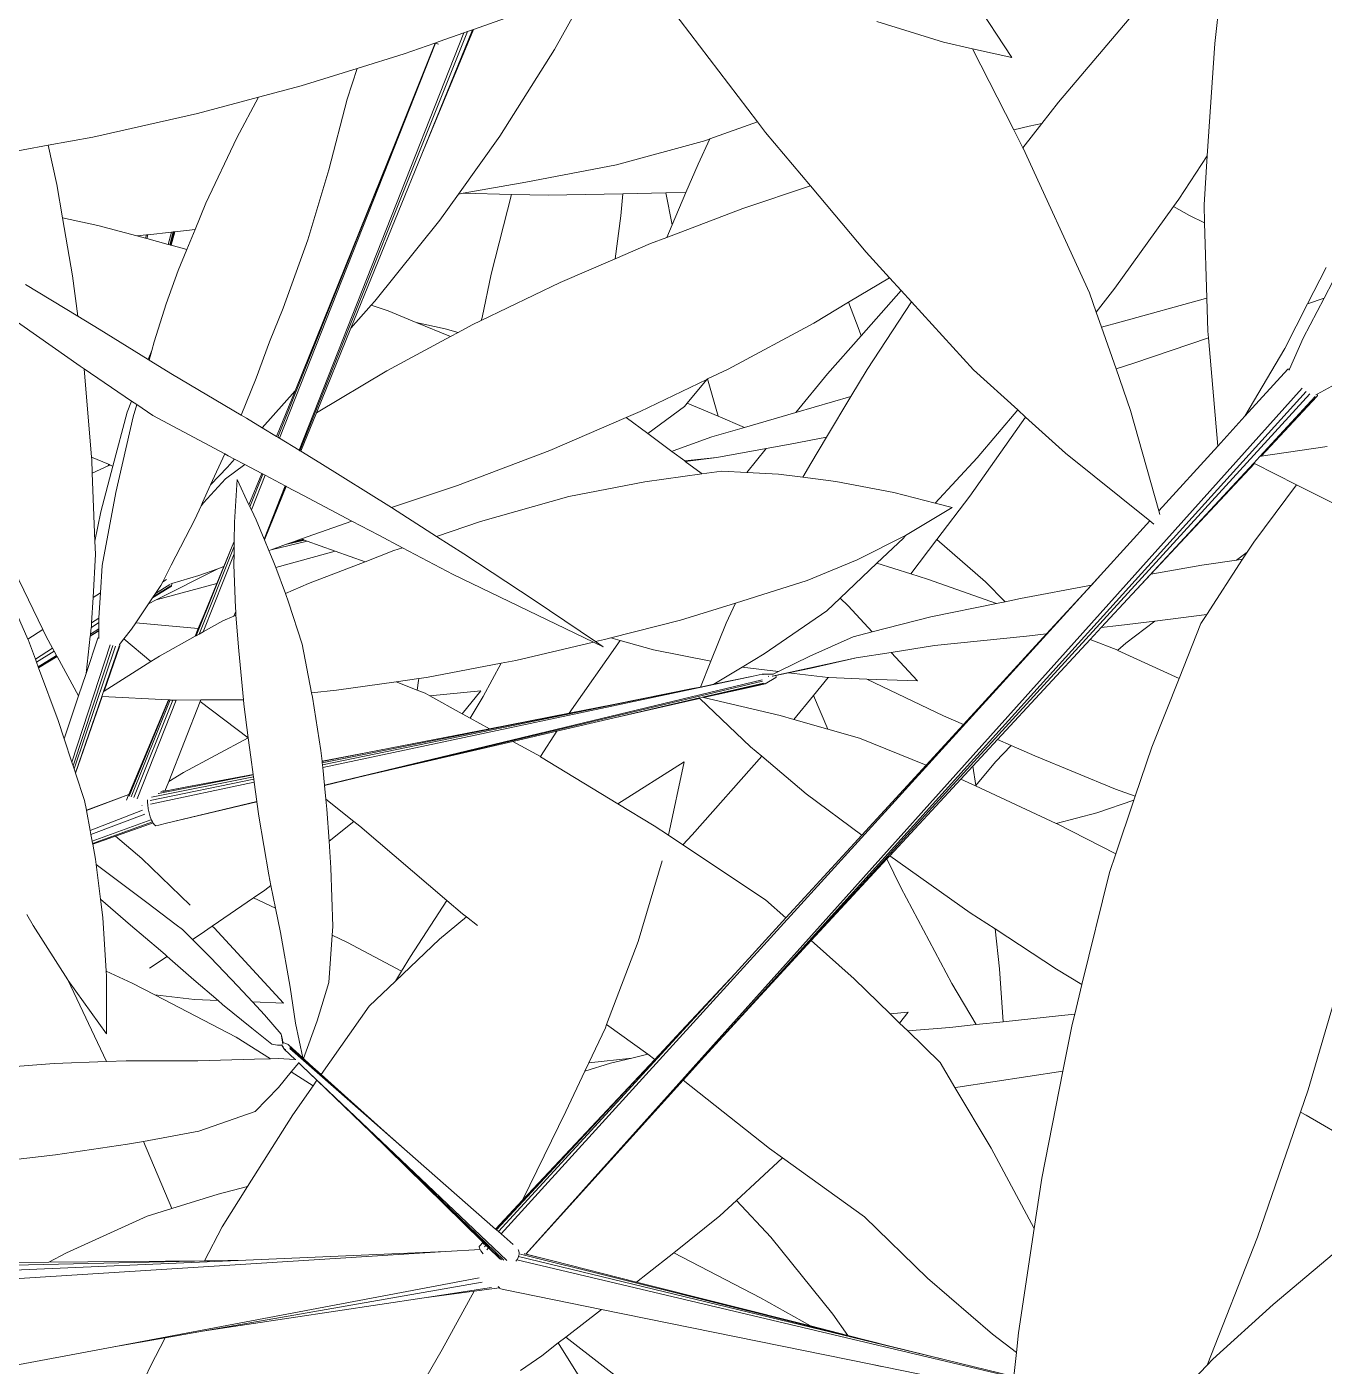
# Model space of a CAD drawing. Header units: millimetres. Extents: x 17 to 218440, y 21 to 53693.
# Drawn here: x 41959.3 to 42121.9, y 16806.6 to 16974.4 of the extents above; entities that cross this region are included whole.
import ezdxf

# ---------------------------------------------------------------- set-up
doc = ezdxf.new("R2010")
doc.units = ezdxf.units.MM
doc.header["$MEASUREMENT"] = 0
doc.layers.add('Edges', color=7, linetype='Continuous', lineweight=18)

# ---------------------------------------------------------------- blocks, each defined once
blk = doc.blocks.new('BAMBOOPLAN')
at = {"layer": 'Edges'}
for p, q in [((8.8364, 3.7687), (8.8889, 3.5389)), ((8.7294, 3.5305), (8.6586, 3.3482)), ((8.8889, 3.5389), (8.9418, 3.3445)), ((8.5534, 3.3964), (8.4562, 3.4724)), ((8.4289, 3.3828), (8.3038, 3.3788)), ((8.4817, 3.3886), (8.4289, 3.3828)), ((8.5534, 3.3964), (8.4817, 3.3886)), ((8.4817, 3.3886), (8.5992, 3.2754)), ((8.6586, 3.3482), (8.6429, 3.3023)), ((8.9418, 3.3445), (8.9189, 3.2544)), ((8.9418, 3.3445), (8.965, 3.2593)), ((8.6232, 3.2908), (8.5992, 3.2754)), ((8.6429, 3.3023), (8.6232, 3.2908)), ((8.6429, 3.3023), (8.6251, 3.2504)), ((7.798, 3.2746), (7.7748, 3.1432)), ((7.9469, 3.2811), (8.1609, 3.139)), ((8.5992, 3.2754), (8.6251, 3.2504)), ((8.6251, 3.2504), (8.6256, 3.2499)), ((8.6256, 3.2499), (8.8228, 3.0436)), ((8.9143, 3.239), (8.8629, 3.0662)), ((8.9189, 3.2544), (8.9143, 3.239)), ((8.9464, 3.2332), (8.9143, 3.239)), ((8.965, 3.2593), (8.9763, 3.2293)), ((9.2331, 3.241), (9.2228, 3.1718)), ((8.9763, 3.2293), (8.9464, 3.2332)), ((8.9763, 3.2293), (9.0241, 3.1032)), ((9.208, 3.2247), (9.1978, 3.1522)), ((7.6734, 3.1673), (7.6257, 3.1294)), ((9.2228, 3.1718), (9.1978, 3.1522)), ((9.2228, 3.1718), (9.2108, 3.0917)), ((7.7748, 3.1432), (7.7326, 2.9642)), ((9.1978, 3.1522), (9.1854, 3.0638)), ((7.6114, 3.1181), (7.5749, 3.0891)), ((7.5768, 2.3156), (7.6114, 3.1181)), ((7.5783, 2.3152), (7.6169, 3.1225)), ((7.6257, 3.1294), (7.6114, 2.8881)), ((7.6246, 3.1286), (7.6114, 2.8881)), ((7.6169, 3.1225), (7.6114, 3.1181)), ((7.6246, 3.1286), (7.6169, 3.1225)), ((7.6257, 3.1294), (7.6246, 3.1286)), ((8.1609, 3.139), (8.09, 3.0824)), ((8.1609, 3.139), (8.1803, 3.1261)), ((8.1803, 3.1261), (8.2876, 3.0617)), ((9.0219, 3.1017), (8.8927, 3.0133)), ((9.0241, 3.1032), (9.0219, 3.1017)), ((9.0241, 3.1032), (9.045, 3.0481)), ((7.5686, 3.0841), (7.5226, 3.0475)), ((7.5699, 3.0841), (7.5365, 2.3243)), ((7.5688, 3.0841), (7.5596, 2.8915)), ((7.5749, 3.0891), (7.5686, 3.0841)), ((7.5686, 3.0841), (7.5688, 3.0841)), ((7.5688, 3.0841), (7.5699, 3.0841)), ((7.5699, 3.0841), (7.5753, 3.084)), ((8.0838, 3.0774), (7.9472, 2.9843)), ((8.09, 3.0824), (8.0838, 3.0774)), ((8.09, 3.0824), (8.0847, 3.033)), ((9.2108, 3.0917), (9.2056, 3.0316)), ((7.5226, 3.0475), (7.4517, 2.9956)), ((8.2876, 3.0617), (8.1863, 2.984)), ((8.2876, 3.0617), (8.4204, 2.982)), ((8.8629, 3.0662), (8.8453, 3.0149)), ((9.045, 3.0481), (9.0499, 3.0371)), ((9.1854, 3.0638), (9.1577, 2.9255)), ((9.3074, 3.0494), (9.2671, 3.0051)), ((8.0847, 3.033), (8.0808, 2.9778)), ((8.8228, 3.0436), (8.8453, 3.0149)), ((9.0499, 3.0371), (8.9385, 2.9508)), ((9.0499, 3.0371), (9.1292, 2.8592)), ((9.2029, 3.0306), (9.1577, 2.9255)), ((9.2029, 3.0306), (9.2056, 3.0316)), ((9.2056, 3.0316), (9.2054, 3.0294)), ((8.4297, 1.0873), (9.2383, 3.0066)), ((8.617, 1.5264), (9.2467, 3.0035)), ((8.6757, 1.6623), (9.2543, 3.0013)), ((8.8453, 3.0149), (8.863, 2.9924)), ((8.8927, 3.0133), (8.863, 2.9924)), ((9.2653, 2.9999), (9.2063, 2.8662)), ((9.2678, 3.0008), (9.2083, 2.8673)), ((9.2671, 3.0051), (9.2654, 3.0033)), ((9.2682, 3.0028), (9.2671, 3.0051)), ((9.2678, 3.0008), (9.2682, 3.0028)), ((7.4517, 2.9956), (7.3672, 2.9337)), ((7.4517, 2.9956), (7.4526, 2.9378)), ((7.9472, 2.9843), (7.8037, 2.9019)), ((8.0808, 2.9778), (8.0471, 2.9654)), ((8.1863, 2.984), (8.0747, 2.8907)), ((8.0808, 2.9778), (8.0764, 2.9151)), ((8.4204, 2.982), (8.4752, 2.952)), ((8.863, 2.9924), (8.9118, 2.9303)), ((7.7326, 2.9642), (7.6966, 2.8421)), ((8.0471, 2.9654), (7.9748, 2.9389)), ((8.0764, 2.9151), (8.0471, 2.9654)), ((8.4752, 2.952), (8.4203, 2.887)), ((8.4752, 2.952), (8.5022, 2.9374)), ((8.9385, 2.9508), (8.9118, 2.9303)), ((7.3672, 2.9337), (7.3014, 2.8893)), ((7.4526, 2.9378), (7.4633, 2.8076)), ((7.9748, 2.9389), (7.8491, 2.8928)), ((7.9842, 2.9001), (7.9748, 2.9389)), ((8.5022, 2.9374), (8.461, 2.8376)), ((8.5022, 2.9374), (8.5263, 2.9242)), ((8.9118, 2.9303), (8.9603, 2.8687)), ((8.0764, 2.9151), (8.0747, 2.8907)), ((8.5263, 2.9242), (8.4907, 2.7843)), ((8.5263, 2.9242), (8.671, 2.8453)), ((9.1577, 2.9255), (9.1292, 2.8592)), ((9.3142, 2.9225), (9.2083, 2.8673)), ((7.3014, 2.8893), (7.2076, 2.8261)), ((7.3014, 2.8893), (7.2887, 2.8077)), ((7.5596, 2.8915), (7.5327, 2.3251)), ((7.5596, 2.8915), (7.535, 2.414)), ((7.6114, 2.8881), (7.5929, 2.5524)), ((7.8037, 2.9019), (7.7039, 2.8462)), ((7.8491, 2.8928), (7.7868, 2.8728)), ((7.9996, 2.8241), (7.9842, 2.9001)), ((8.0747, 2.8907), (8.0507, 2.8706)), ((8.4203, 2.887), (8.3734, 2.8315)), ((8.4546, 2.8459), (8.4203, 2.887)), ((7.7868, 2.8728), (7.7039, 2.8462)), ((7.7989, 2.7261), (7.7868, 2.8728)), ((8.0507, 2.8706), (7.9996, 2.8241)), ((8.9603, 2.8687), (9.0673, 2.7151)), ((9.1292, 2.8592), (9.0673, 2.7151)), ((9.2063, 2.8662), (9.1999, 2.8516)), ((9.2083, 2.8673), (9.2063, 2.8662)), ((7.6966, 2.8421), (7.6803, 2.787)), ((7.7039, 2.8462), (7.6966, 2.8421)), ((8.3734, 2.8315), (8.2554, 2.7037)), ((8.461, 2.8376), (8.4263, 2.7535)), ((8.461, 2.8376), (8.4546, 2.8459)), ((8.671, 2.8453), (8.7693, 2.8035)), ((9.1999, 2.8516), (9.0706, 2.5583)), ((9.2012, 2.8514), (9.0907, 2.6034)), ((9.2012, 2.8514), (9.1999, 2.8516)), ((9.2851, 2.8399), (9.2012, 2.8514)), ((9.2851, 2.8399), (9.246, 2.7179)), ((9.4098, 2.8228), (9.2851, 2.8399)), ((7.2076, 2.8261), (7.0442, 2.725)), ((7.2887, 2.8077), (7.2744, 2.679)), ((7.4633, 2.8076), (7.4685, 2.6767)), ((7.9996, 2.8241), (7.9206, 2.7522)), ((7.6803, 2.787), (7.6178, 2.6119)), ((8.4907, 2.7843), (8.479, 2.7288)), ((8.7693, 2.8035), (8.7286, 2.6986)), ((8.7867, 2.7961), (8.7387, 2.6295)), ((8.7693, 2.8035), (8.7867, 2.7961)), ((8.7867, 2.7961), (8.8757, 2.7582)), ((8.8757, 2.7582), (9.0577, 2.6928)), ((7.9206, 2.7522), (7.8091, 2.6415)), ((8.4263, 2.7535), (8.3952, 2.6696)), ((7.0442, 2.725), (6.9734, 2.685)), ((7.8087, 2.6469), (7.7989, 2.7261)), ((8.479, 2.7288), (8.3952, 2.6696)), ((8.479, 2.7288), (8.4614, 2.6457)), ((9.0673, 2.7151), (9.071, 2.7099)), ((9.246, 2.7179), (9.2409, 2.697)), ((8.2554, 2.7037), (8.2263, 2.6748)), ((8.7286, 2.6986), (8.6844, 2.5975)), ((9.0577, 2.6928), (9.0095, 2.5807)), ((9.0577, 2.6928), (9.0662, 2.6897)), ((9.2274, 2.6773), (9.2409, 2.697)), ((9.2409, 2.697), (9.2373, 2.6824)), ((6.9734, 2.685), (6.8773, 2.6307)), ((6.9734, 2.685), (7.0111, 2.6235)), ((7.2744, 2.679), (7.2715, 2.6282)), ((7.4685, 2.6767), (7.4667, 2.5465)), ((8.2254, 2.6738), (8.1312, 2.5804)), ((8.2254, 2.6738), (8.2061, 2.6221)), ((8.2263, 2.6748), (8.2254, 2.6738)), ((8.2661, 2.618), (8.2263, 2.6748)), ((8.3173, 2.6144), (8.3952, 2.6696)), ((9.2274, 2.6773), (9.1716, 2.6485)), ((9.2373, 2.6824), (9.2091, 2.568)), ((9.2373, 2.6824), (9.2274, 2.6773)), ((7.8091, 2.6415), (7.7965, 2.6289)), ((7.8091, 2.6415), (7.8087, 2.6469)), ((8.4614, 2.6457), (8.4043, 2.6129)), ((8.4614, 2.6457), (8.4501, 2.5922)), ((9.1716, 2.6485), (9.0907, 2.6034)), ((7.0111, 2.6235), (7.0402, 2.5708)), ((7.2715, 2.6282), (7.2388, 2.6127)), ((7.2715, 2.6282), (7.2694, 2.5899)), ((7.7965, 2.6289), (7.7768, 2.6076)), ((8.2033, 2.6147), (8.157, 2.5473)), ((8.2061, 2.6221), (8.2033, 2.6147)), ((8.2661, 2.618), (8.2061, 2.6221)), ((8.3173, 2.6144), (8.2661, 2.618)), ((8.3173, 2.6144), (8.2676, 2.5793)), ((8.7387, 2.6295), (8.7084, 2.537)), ((7.1923, 2.5907), (7.1768, 2.5834)), ((7.1947, 2.5919), (7.1923, 2.5907)), ((7.1923, 2.5907), (7.1927, 2.5845)), ((7.2333, 2.6101), (7.1947, 2.5919)), ((7.1947, 2.5919), (7.1952, 2.5847)), ((7.2361, 2.6115), (7.2333, 2.6101)), ((7.2348, 2.5874), (7.2333, 2.6101)), ((7.2375, 2.6121), (7.2361, 2.6115)), ((7.2376, 2.5876), (7.2361, 2.6115)), ((7.2388, 2.6127), (7.2375, 2.6121)), ((7.2389, 2.5877), (7.2375, 2.6121)), ((7.2388, 2.6127), (7.24, 2.5878)), ((7.6141, 2.603), (7.5929, 2.5524)), ((7.6178, 2.6119), (7.6141, 2.603)), ((7.6457, 2.6037), (7.6141, 2.603)), ((7.7, 2.6004), (7.6457, 2.6037)), ((7.7664, 2.5963), (7.6785, 2.5011)), ((7.7527, 2.6061), (7.7, 2.6004)), ((7.7664, 2.5963), (7.7, 2.6004)), ((7.7768, 2.6076), (7.7527, 2.6061)), ((7.7768, 2.6076), (7.7664, 2.5963)), ((8.3663, 2.5914), (8.288, 2.5471)), ((8.3663, 2.5914), (8.3471, 2.5395)), ((8.4043, 2.6129), (8.3663, 2.5914)), ((8.4501, 2.5922), (8.4448, 2.5641)), ((8.608, 2.5914), (8.5034, 2.5764)), ((8.6844, 2.5975), (8.608, 2.5914)), ((8.7154, 2.6), (8.653, 2.5255)), ((8.7154, 2.6), (8.6844, 2.5975)), ((9.0907, 2.6034), (9.0706, 2.5583)), ((7.1045, 2.5783), (7.0402, 2.5708)), ((7.0402, 2.5708), (7.0911, 2.4785)), ((7.1768, 2.5834), (7.1045, 2.5783)), ((7.1927, 2.5845), (7.1768, 2.5834)), ((7.1952, 2.5847), (7.1927, 2.5845)), ((7.2348, 2.5874), (7.1952, 2.5847)), ((7.2376, 2.5876), (7.2348, 2.5874)), ((7.2389, 2.5877), (7.2376, 2.5876)), ((7.24, 2.5878), (7.2389, 2.5877)), ((7.2694, 2.5899), (7.24, 2.5878)), ((7.2694, 2.5899), (7.267, 2.549)), ((8.1312, 2.5804), (8.1109, 2.5618)), ((8.2676, 2.5793), (8.21, 2.5328)), ((9.0095, 2.5807), (8.3763, 1.107)), ((8.5034, 2.5764), (8.4448, 2.5641)), ((9.0095, 2.5807), (8.9963, 2.5502)), ((9.2091, 2.568), (9.125, 2.5265)), ((9.2091, 2.568), (9.2044, 2.5489)), ((7.267, 2.549), (7.2662, 2.4855)), ((7.4667, 2.5465), (7.463, 2.4815)), ((7.5929, 2.5524), (7.5839, 2.3891)), ((8.1109, 2.5618), (8.0012, 2.4619)), ((8.157, 2.5473), (8.1109, 2.5618)), ((8.2082, 2.5312), (8.157, 2.5473)), ((8.288, 2.5471), (8.2355, 2.5226)), ((8.288, 2.5471), (8.2367, 2.5222)), ((8.4021, 2.5551), (8.3471, 2.5395)), ((8.4448, 2.5641), (8.4021, 2.5551)), ((8.9963, 2.5502), (8.8843, 2.486)), ((8.9963, 2.5502), (8.949, 2.4414)), ((9.0706, 2.5583), (9.0378, 2.4839)), ((9.2044, 2.5489), (9.1994, 2.4431)), ((8.21, 2.5328), (8.2082, 2.5312)), ((8.2355, 2.5226), (8.2082, 2.5312)), ((8.2367, 2.5222), (8.2355, 2.5226)), ((8.2706, 2.5116), (8.2367, 2.5222)), ((8.3041, 2.5273), (8.2721, 2.511)), ((8.3471, 2.5395), (8.3041, 2.5273)), ((8.6527, 2.5252), (8.585, 2.4558)), ((8.6506, 2.5199), (8.6205, 2.4621)), ((8.653, 2.5255), (8.6506, 2.5199)), ((8.653, 2.5255), (8.6527, 2.5252)), ((8.7084, 2.537), (8.6843, 2.4638)), ((8.8152, 2.4937), (8.7084, 2.537)), ((9.125, 2.5265), (9.0663, 2.4975)), ((9.0887, 2.4719), (9.125, 2.5265)), ((7.6785, 2.5011), (7.5839, 2.3891)), ((8.2721, 2.511), (8.1802, 2.4642)), ((8.2721, 2.511), (8.2706, 2.5116)), ((9.0663, 2.4975), (9.0378, 2.4839)), ((7.0911, 2.4785), (7.1234, 2.4132)), ((7.2662, 2.4855), (7.2677, 2.4141)), ((7.463, 2.4815), (7.4619, 2.4124)), ((8.8604, 2.4718), (8.8152, 2.4937)), ((8.8604, 2.4718), (8.8464, 2.4636)), ((8.8843, 2.486), (8.8604, 2.4718)), ((9.0378, 2.4839), (9.0262, 2.4576)), ((9.0789, 2.4553), (9.0887, 2.4719)), ((8.0012, 2.4619), (7.8655, 2.3485)), ((8.1802, 2.4642), (8.06, 2.3947)), ((8.585, 2.4558), (8.5123, 2.3919)), ((8.6205, 2.4621), (8.5785, 2.3813)), ((8.6843, 2.4638), (8.6205, 2.4621)), ((8.7154, 2.4646), (8.6843, 2.4638)), ((8.8464, 2.4636), (8.7154, 2.4646)), ((8.8464, 2.4636), (8.743, 2.4026)), ((9.0262, 2.4576), (8.9277, 2.234)), ((9.0789, 2.4553), (9.0262, 2.4576)), ((9.0795, 2.4552), (9.0789, 2.4553)), ((9.1994, 2.4431), (9.0795, 2.4552)), ((7.1234, 2.4132), (7.0167, 2.436)), ((8.9163, 2.4257), (8.7663, 2.3561)), ((8.949, 2.4414), (8.8612, 2.2393)), ((8.949, 2.4414), (8.9163, 2.4257)), ((9.1994, 2.4431), (9.1933, 2.3114)), ((7.1674, 2.4038), (7.1234, 2.4132)), ((7.2679, 2.381), (7.1674, 2.4038)), ((7.2677, 2.4141), (7.2687, 2.3985)), ((7.2687, 2.3985), (7.2679, 2.381)), ((7.2687, 2.3985), (7.2698, 2.3806)), ((7.4619, 2.4124), (7.4578, 2.3412)), ((7.535, 2.414), (7.501, 2.332)), ((7.535, 2.414), (7.5304, 2.3256)), ((8.743, 2.4026), (8.6525, 2.3429)), ((7.2698, 2.3806), (7.2679, 2.381)), ((7.3182, 2.3696), (7.2698, 2.3806)), ((7.5839, 2.3891), (7.5798, 2.3149)), ((8.06, 2.3947), (7.9255, 2.3008)), ((8.5123, 2.3919), (8.4349, 2.3338)), ((8.5785, 2.3813), (8.5633, 2.3522)), ((8.5966, 2.3729), (8.5785, 2.3813)), ((7.157, 2.3302), (7.0064, 2.3731)), ((7.4578, 2.3412), (7.3182, 2.3696)), ((8.5633, 2.3522), (8.4829, 2.2428)), ((8.6525, 2.3429), (8.5966, 2.3729)), ((8.7663, 2.3561), (8.6967, 2.3191)), ((7.1654, 2.3279), (7.157, 2.3302)), ((7.1654, 2.3279), (7.2292, 2.1826)), ((7.2642, 2.301), (7.1654, 2.3279)), ((7.469, 2.3389), (7.4578, 2.3412)), ((7.501, 2.332), (7.469, 2.3389)), ((7.5304, 2.3256), (7.501, 2.332)), ((7.8655, 2.3485), (7.7665, 2.2726)), ((8.4349, 2.3338), (8.4046, 2.3116)), ((8.6525, 2.3429), (8.6234, 2.3237)), ((7.5327, 2.3251), (7.5304, 2.3256)), ((7.5365, 2.3243), (7.5327, 2.3251)), ((7.5768, 2.3156), (7.5365, 2.3243)), ((7.5783, 2.3152), (7.5768, 2.3156)), ((7.5798, 2.3149), (7.5783, 2.3152)), ((7.6192, 2.3064), (7.5798, 2.3149)), ((7.7665, 2.2726), (7.6192, 2.3064)), ((8.4046, 2.3116), (8.3215, 2.2508)), ((8.4046, 2.3116), (8.4003, 2.2726)), ((8.6234, 2.3237), (8.5611, 2.2652)), ((8.6967, 2.3191), (8.6406, 2.2893)), ((8.7579, 2.2862), (8.6967, 2.3191)), ((9.1933, 2.3114), (9.1939, 2.2184)), ((7.2642, 2.301), (7.2633, 2.2793)), ((7.2633, 2.2793), (7.2707, 2.1799)), ((7.275, 2.298), (7.2642, 2.301)), ((7.275, 2.298), (7.2764, 2.275)), ((7.3084, 2.289), (7.275, 2.298)), ((7.4531, 2.266), (7.3084, 2.289)), ((7.9255, 2.3008), (7.8596, 2.2501)), ((8.6406, 2.2893), (8.5091, 2.2095)), ((8.6406, 2.2893), (8.5707, 2.246)), ((8.7579, 2.2862), (8.6713, 2.26)), ((7.2764, 2.275), (7.2908, 2.1367)), ((7.4531, 2.266), (7.4471, 2.2051)), ((7.4597, 2.2649), (7.4531, 2.266)), ((7.4724, 2.2629), (7.4597, 2.2649)), ((7.4724, 2.2629), (7.4651, 2.2453)), ((7.4927, 2.2597), (7.4685, 2.2241)), ((7.4927, 2.2597), (7.4724, 2.2629)), ((7.5267, 2.2544), (7.4927, 2.2597)), ((7.7683, 2.2722), (7.7665, 2.2726)), ((7.8596, 2.2501), (7.7683, 2.2722)), ((8.4003, 2.2726), (8.3966, 2.199)), ((8.5611, 2.2652), (8.517, 2.2209)), ((8.6713, 2.26), (8.6057, 2.2402)), ((8.8222, 2.2424), (8.6713, 2.26)), ((7.4651, 2.2453), (7.4471, 2.2051)), ((7.5267, 2.2544), (7.5236, 2.1938)), ((7.5293, 2.254), (7.5263, 2.191)), ((7.5293, 2.254), (7.5267, 2.2544)), ((7.5334, 2.2534), (7.5293, 2.254)), ((7.5334, 2.2534), (7.5305, 2.1867)), ((7.5738, 2.247), (7.5334, 2.2534)), ((7.5694, 2.1446), (7.5738, 2.247)), ((7.5701, 2.1438), (7.575, 2.2469)), ((7.576, 2.2467), (7.5703, 2.1435)), ((7.575, 2.2469), (7.5738, 2.247)), ((7.576, 2.2467), (7.575, 2.2469)), ((7.6107, 2.2413), (7.576, 2.2467)), ((7.707, 2.2264), (7.6107, 2.2413)), ((7.9161, 2.2365), (7.8596, 2.2501)), ((8.0621, 2.1992), (7.9161, 2.2365)), ((8.3215, 2.2508), (8.2136, 2.1801)), ((8.4829, 2.2428), (8.453, 2.2069)), ((8.5707, 2.246), (8.5351, 2.2248)), ((8.605, 2.2401), (8.5351, 2.2248)), ((8.605, 2.2401), (8.5905, 2.201)), ((8.6057, 2.2402), (8.605, 2.2401)), ((8.8612, 2.2393), (8.822, 2.149)), ((8.8612, 2.2393), (8.8222, 2.2424)), ((8.9277, 2.234), (8.9015, 2.1746)), ((8.9544, 2.2319), (8.9277, 2.234)), ((8.9372, 2.195), (8.9544, 2.2319)), ((9.0002, 2.2282), (8.9544, 2.2319)), ((7.4685, 2.2241), (7.4457, 2.1705)), ((7.4886, 2.2295), (7.509, 2.1563)), ((7.4886, 2.2295), (7.5236, 2.1938)), ((7.707, 2.2264), (7.6323, 2.1667)), ((7.7609, 2.2181), (7.707, 2.2264)), ((7.8085, 2.2109), (7.7609, 2.2181)), ((7.8085, 2.2109), (7.7955, 2.2009)), ((7.9099, 2.1955), (7.8085, 2.2109)), ((8.453, 2.2069), (8.4153, 2.1618)), ((8.517, 2.2209), (8.453, 2.2069)), ((8.4914, 2.2071), (8.4771, 2.1985)), ((8.4913, 2.207), (8.4919, 2.2073)), ((8.4919, 2.2073), (8.4914, 2.2071)), ((8.4921, 2.2074), (8.4919, 2.2073)), ((8.4921, 2.2074), (8.5098, 2.2137)), ((8.4926, 2.2069), (8.493, 2.2072)), ((8.5017, 2.1922), (8.5164, 2.2092)), ((8.5036, 2.2074), (8.5027, 2.2065)), ((8.5093, 2.2131), (8.5091, 2.2129)), ((8.5098, 2.2137), (8.5097, 2.2135)), ((8.517, 2.2209), (8.5098, 2.2137)), ((8.5151, 2.2129), (8.51, 2.2099)), ((8.5351, 2.2248), (8.5151, 2.2129)), ((8.5156, 2.2121), (8.5151, 2.2129)), ((8.5151, 2.2129), (8.5151, 2.2129)), ((8.516, 2.2114), (8.5156, 2.2121)), ((8.5163, 2.2107), (8.516, 2.2114)), ((8.5164, 2.21), (8.5163, 2.2107)), ((8.5165, 2.2095), (8.5164, 2.21)), ((8.5164, 2.2092), (8.5165, 2.2095)), ((9.1564, 2.2191), (9.0002, 2.2282)), ((9.1387, 2.1679), (9.1939, 2.2109)), ((9.1939, 2.2184), (9.1564, 2.2191)), ((9.1939, 2.2184), (9.1939, 2.2109)), ((9.1939, 2.2109), (9.1946, 2.1095)), ((7.2622, 2.1804), (7.2292, 2.1826)), ((7.2292, 2.1826), (7.2308, 2.1788)), ((7.4471, 2.2051), (7.4437, 2.1706)), ((7.5236, 2.1938), (7.5263, 2.191)), ((7.5263, 2.191), (7.5305, 2.1867)), ((7.5305, 2.1867), (7.5442, 2.1727)), ((7.7955, 2.2009), (7.7535, 2.1655)), ((8.4771, 2.1985), (7.8018, 1.7922)), ((7.8151, 1.7634), (8.4946, 2.1976)), ((7.8797, 1.8038), (8.496, 2.1957)), ((7.9099, 2.1955), (8.1867, 2.1628)), ((8.19, 2.1649), (8.0621, 2.1992)), ((8.293, 2.1848), (8.2312, 2.1811)), ((8.3966, 2.199), (8.293, 2.1848)), ((8.3966, 2.199), (8.3941, 2.1492)), ((8.4988, 2.1929), (8.4037, 2.1332)), ((8.5, 2.1922), (8.4054, 2.1333)), ((8.486, 2.1827), (8.4056, 2.1334)), ((8.4771, 2.1985), (8.4153, 2.1618)), ((8.5017, 2.1922), (8.486, 2.1827)), ((8.501, 2.192), (8.486, 2.1827)), ((8.5905, 2.201), (8.5712, 2.1489)), ((8.6346, 2.1524), (8.5905, 2.201)), ((8.9179, 2.1435), (8.9372, 2.195)), ((7.2308, 2.1788), (7.2398, 2.1559)), ((7.2624, 2.1774), (7.2398, 2.1559)), ((7.2624, 2.1774), (7.2622, 2.1804)), ((7.2633, 2.1803), (7.2622, 2.1804)), ((7.2634, 2.1783), (7.2624, 2.1774)), ((7.2634, 2.1783), (7.2633, 2.1803)), ((7.2654, 2.1802), (7.2633, 2.1803)), ((7.2654, 2.1802), (7.2634, 2.1783)), ((7.2707, 2.1799), (7.2654, 2.1802)), ((7.2707, 2.1799), (7.2771, 2.0953)), ((7.4431, 2.1644), (7.4404, 2.1372)), ((7.4437, 2.1706), (7.4431, 2.1644)), ((7.4457, 2.1705), (7.4431, 2.1644)), ((7.4457, 2.1705), (7.4437, 2.1706)), ((7.5442, 2.1727), (7.5694, 2.1446)), ((7.6435, 2.1665), (7.5872, 2.1307)), ((7.6054, 2.1036), (7.6968, 2.1658)), ((7.6384, 2.1666), (7.6088, 2.148)), ((7.6174, 2.1548), (7.6364, 2.1666)), ((7.6323, 2.1667), (7.6203, 2.1571)), ((7.6203, 2.1571), (7.6357, 2.1666)), ((7.6357, 2.1666), (7.6323, 2.1667)), ((7.6364, 2.1666), (7.6357, 2.1666)), ((7.6384, 2.1666), (7.6364, 2.1666)), ((7.6435, 2.1665), (7.6384, 2.1666)), ((7.6682, 2.166), (7.6435, 2.1665)), ((7.6968, 2.1658), (7.6682, 2.166)), ((7.7535, 2.1655), (7.6703, 2.0953)), ((7.7535, 2.1655), (7.6968, 2.1658)), ((8.1867, 2.1628), (8.0661, 2.0864)), ((8.206, 2.1606), (8.1867, 2.1628)), ((8.2312, 2.1811), (8.1872, 2.0283)), ((8.2038, 2.1737), (8.19, 2.1649)), ((8.206, 2.1606), (8.19, 2.1649)), ((8.2136, 2.1801), (8.2038, 2.1737)), ((8.2312, 2.1811), (8.2136, 2.1801)), ((8.4153, 2.1618), (8.3941, 2.1492)), ((8.9015, 2.1746), (8.8886, 2.1454)), ((8.9179, 2.1435), (8.9015, 2.1746)), ((9.0761, 2.126), (9.1387, 2.1679)), ((7.2398, 2.1559), (7.2841, 2.0424)), ((7.2908, 2.1367), (7.3107, 2.0052)), ((7.4404, 2.1372), (7.4272, 2.046)), ((7.509, 2.1563), (7.5199, 2.1231)), ((7.5694, 2.1446), (7.5701, 2.1438)), ((7.5701, 2.1438), (7.5703, 2.1435)), ((7.5703, 2.1435), (7.5841, 2.1282)), ((7.6088, 2.148), (7.5872, 2.1307)), ((7.6174, 2.1548), (7.6088, 2.148)), ((7.6203, 2.1571), (7.6174, 2.1548)), ((8.3818, 2.142), (7.7998, 1.7965)), ((8.3818, 2.142), (8.2571, 2.0689)), ((8.3941, 2.1492), (8.3818, 2.142)), ((8.5461, 2.1475), (8.4056, 2.1334)), ((8.5712, 2.1489), (8.5461, 2.1475)), ((8.6346, 2.1524), (8.5712, 2.1489)), ((8.6931, 2.1557), (8.6346, 2.1524)), ((8.822, 2.149), (8.6931, 2.1557)), ((8.822, 2.149), (8.754, 1.9926)), ((8.8886, 2.1454), (8.8132, 1.9742)), ((8.9175, 2.1424), (8.8886, 2.1454)), ((8.9175, 2.1424), (8.9179, 2.1435)), ((9.0761, 2.126), (8.9175, 2.1424)), ((7.5195, 2.1142), (7.5106, 1.9415)), ((7.5227, 2.1148), (7.5147, 1.946)), ((7.5172, 2.0748), (7.5195, 2.1142)), ((7.5199, 2.1231), (7.5195, 2.1142)), ((7.5199, 2.1231), (7.5227, 2.1148)), ((7.5227, 2.1148), (7.5268, 2.1024)), ((7.5841, 2.1282), (7.5872, 2.1307)), ((7.5841, 2.1282), (7.5973, 2.1135)), ((7.5973, 2.1135), (7.6054, 2.1036)), ((8.3988, 2.1301), (8.2641, 2.0454)), ((8.3898, 2.1236), (8.2641, 2.0454)), ((8.3997, 2.1297), (8.3898, 2.1236)), ((8.3996, 2.1297), (8.3898, 2.1236)), ((8.3988, 2.1301), (8.3985, 2.1303)), ((8.3996, 2.1297), (8.3988, 2.1301)), ((8.3997, 2.1297), (8.3996, 2.1297)), ((8.5139, 2.0775), (8.3997, 2.1297)), ((8.4037, 2.1332), (8.4012, 2.1316)), ((8.4054, 2.1333), (8.4037, 2.1332)), ((8.4056, 2.1334), (8.4054, 2.1333)), ((9.0766, 2.126), (9.0761, 2.126)), ((9.1946, 2.1095), (9.0766, 2.126)), ((7.2771, 2.0953), (7.2841, 2.0424)), ((7.5268, 2.1024), (7.5202, 1.9522)), ((7.5268, 2.1024), (7.533, 2.0836)), ((7.6054, 2.1036), (7.6371, 2.0648)), ((7.6703, 2.0953), (7.6371, 2.0648)), ((9.1946, 2.1095), (9.1948, 2.0741)), ((7.508, 2.0675), (7.4222, 1.9789)), ((7.508, 2.0675), (7.4798, 2.045)), ((7.5172, 2.0748), (7.508, 2.0675)), ((7.5152, 2.0422), (7.5172, 2.0748)), ((7.533, 2.0836), (7.5606, 2.0118)), ((7.6371, 2.0648), (7.6475, 2.0522)), ((8.2571, 2.0689), (7.7982, 1.7999)), ((8.0432, 2.0732), (7.9247, 2.0054)), ((8.0321, 2.0061), (8.0432, 2.0732)), ((8.0661, 2.0864), (8.0432, 2.0732)), ((8.2571, 2.0689), (8.1872, 2.0283)), ((8.5384, 2.0679), (8.4667, 1.8943)), ((8.5384, 2.0679), (8.5139, 2.0775)), ((8.6354, 2.03), (8.5384, 2.0679)), ((9.1948, 2.0741), (9.2138, 1.8686)), ((7.2841, 2.0424), (7.2925, 2.0209)), ((7.4222, 1.9789), (7.5152, 2.0422)), ((7.4272, 2.046), (7.4225, 2.0131)), ((7.4798, 2.045), (7.439, 2.0158)), ((7.5117, 1.9818), (7.5152, 2.0422)), ((7.6475, 2.0522), (7.6948, 1.9889)), ((8.2641, 2.0454), (8.177, 1.9907)), ((7.2925, 2.0209), (7.3138, 1.9457)), ((7.4225, 2.0131), (7.4276, 2.0196)), ((7.439, 2.0158), (7.4372, 2.0146)), ((7.4397, 2.0108), (7.439, 2.0158)), ((8.1872, 2.0283), (8.0616, 1.9555)), ((8.754, 1.9926), (8.6354, 2.03)), ((7.3107, 2.0052), (7.3236, 1.9581)), ((7.4397, 2.0108), (7.4146, 1.9801)), ((7.4387, 2.0113), (7.4152, 1.9824)), ((7.4362, 2.013), (7.417, 1.9892)), ((7.4214, 2.0055), (7.417, 1.9892)), ((7.4225, 2.0131), (7.4214, 2.0055)), ((7.563, 1.9968), (7.5473, 1.9824)), ((7.5606, 2.0118), (7.5634, 2.0054)), ((7.563, 1.9968), (7.5634, 2.0054)), ((7.5631, 1.9969), (7.563, 1.9968)), ((7.5631, 1.9969), (7.5635, 2.0052)), ((7.566, 1.9995), (7.5631, 1.9969)), ((7.5634, 2.0054), (7.5635, 2.0052)), ((7.5635, 2.0052), (7.566, 1.9995)), ((7.566, 1.9995), (7.5917, 1.941)), ((7.9123, 1.999), (7.8762, 1.9805)), ((7.9247, 2.0054), (7.9123, 1.999)), ((7.9129, 1.9956), (7.9123, 1.999)), ((7.9163, 1.9785), (7.9129, 1.9956)), ((8.0245, 2.0146), (7.9412, 1.9762)), ((8.0245, 2.0146), (8.0067, 1.9649)), ((8.0227, 1.9621), (8.0321, 2.0061)), ((8.177, 1.9907), (8.1082, 1.9474)), ((8.177, 1.9907), (8.1639, 1.9379)), ((8.4103, 2.0133), (8.3227, 1.9036)), ((8.4103, 2.0133), (8.4264, 1.8798)), ((8.754, 1.9926), (8.6739, 1.8083)), ((9.6489, 2.0133), (9.658, 1.8224)), ((7.2276, 1.8372), (7.1066, 1.9686)), ((7.4112, 1.9676), (7.4007, 1.9282)), ((7.4146, 1.9801), (7.4112, 1.9676)), ((7.4222, 1.9789), (7.4112, 1.9676)), ((7.4152, 1.9824), (7.4146, 1.9801)), ((7.417, 1.9892), (7.4152, 1.9824)), ((7.5092, 1.94), (7.5117, 1.9818)), ((7.51, 1.9548), (7.5117, 1.9818)), ((7.5473, 1.9824), (7.5202, 1.9522)), ((7.6948, 1.9889), (7.7394, 1.9122)), ((7.8762, 1.9805), (7.7798, 1.931)), ((7.9163, 1.9785), (7.8762, 1.9805)), ((7.9317, 1.9778), (7.9163, 1.9785)), ((7.9412, 1.9762), (7.9317, 1.9778)), ((8.0067, 1.9649), (7.9412, 1.9762)), ((8.8102, 1.9675), (8.7298, 1.7849)), ((8.8132, 1.9742), (8.8102, 1.9675)), ((8.8502, 1.9271), (8.8102, 1.9675)), ((8.9828, 1.9247), (8.8132, 1.9742)), ((7.1643, 1.9463), (7.2473, 1.8621)), ((7.3236, 1.9581), (7.3138, 1.9457)), ((7.3138, 1.9457), (7.3261, 1.902)), ((7.3236, 1.9581), (7.3355, 1.9147)), ((7.51, 1.9548), (7.4007, 1.9282)), ((7.509, 1.9398), (7.51, 1.9548)), ((7.5147, 1.946), (7.5106, 1.9415)), ((7.5202, 1.9522), (7.5147, 1.946)), ((8.0616, 1.9555), (7.8691, 1.8438)), ((8.1082, 1.9474), (7.8797, 1.8038)), ((8.0227, 1.9621), (8.0067, 1.9649)), ((8.0616, 1.9555), (8.0227, 1.9621)), ((8.1639, 1.9379), (8.1082, 1.9474)), ((7.4007, 1.9282), (7.3972, 1.9149)), ((7.509, 1.9398), (7.4603, 1.8856)), ((7.5092, 1.94), (7.509, 1.9398)), ((7.5106, 1.9415), (7.5092, 1.94)), ((7.5917, 1.941), (7.628, 1.8607)), ((7.7798, 1.931), (7.7394, 1.9122)), ((8.1643, 1.9378), (8.1639, 1.9379)), ((8.3227, 1.9036), (8.1643, 1.9378)), ((8.9928, 1.7944), (8.8502, 1.9271)), ((9.0342, 1.9118), (8.9828, 1.9247)), ((7.3261, 1.902), (7.3357, 1.9141)), ((7.3261, 1.902), (7.3283, 1.8944)), ((7.3283, 1.8944), (7.3382, 1.9069)), ((7.3419, 1.896), (7.331, 1.8824)), ((7.3355, 1.9147), (7.3357, 1.9141)), ((7.3357, 1.9141), (7.3382, 1.9069)), ((7.3382, 1.9069), (7.3419, 1.896)), ((7.3419, 1.896), (7.3428, 1.8933)), ((7.3972, 1.9149), (7.3901, 1.8937)), ((7.7394, 1.9122), (7.7433, 1.9054)), ((7.7433, 1.9054), (7.7888, 1.8202)), ((8.3968, 1.8875), (8.3227, 1.9036)), ((9.065, 1.8468), (9.0342, 1.9118)), ((9.162, 1.8796), (9.0342, 1.9118)), ((7.3283, 1.8944), (7.3284, 1.8938)), ((7.3284, 1.8938), (7.331, 1.8824)), ((7.331, 1.8824), (7.3316, 1.8795)), ((7.3428, 1.8933), (7.3316, 1.8795)), ((7.3316, 1.8795), (7.3317, 1.879)), ((7.343, 1.8927), (7.3317, 1.879)), ((7.3317, 1.879), (7.3463, 1.8132)), ((7.3428, 1.8933), (7.343, 1.8927)), ((7.343, 1.8927), (7.3469, 1.8814)), ((7.3457, 1.8802), (7.3469, 1.8814)), ((7.3457, 1.8802), (7.3463, 1.8132)), ((7.3469, 1.8814), (7.3473, 1.8801)), ((7.374, 1.6551), (7.3703, 1.8757)), ((7.3784, 1.6494), (7.3755, 1.876)), ((7.3819, 1.6447), (7.3801, 1.8766)), ((7.386, 1.8817), (7.3856, 1.8803)), ((7.3901, 1.8937), (7.386, 1.8817)), ((7.3872, 1.8807), (7.386, 1.8817)), ((7.3863, 1.8785), (7.3863, 1.793)), ((7.3874, 1.8796), (7.3871, 1.794)), ((7.4488, 1.8711), (7.3871, 1.794)), ((7.3874, 1.8796), (7.3872, 1.8807)), ((7.4488, 1.8711), (7.3901, 1.8937)), ((7.4603, 1.8856), (7.4488, 1.8711)), ((8.4264, 1.8798), (8.3968, 1.8875)), ((8.4565, 1.872), (8.4264, 1.8798)), ((8.4667, 1.8943), (8.4565, 1.872)), ((8.6286, 1.8272), (8.4565, 1.872)), ((9.2138, 1.8686), (9.162, 1.8796)), ((7.2473, 1.8621), (7.2276, 1.8372)), ((7.2473, 1.8621), (7.257, 1.8522)), ((7.257, 1.8522), (7.2745, 1.8364)), ((7.628, 1.8607), (7.5561, 1.8355)), ((7.628, 1.8607), (7.6312, 1.8536)), ((7.6312, 1.8536), (7.6582, 1.7992)), ((9.1019, 1.7595), (9.065, 1.8468)), ((9.2138, 1.8686), (9.2188, 1.8141)), ((7.2295, 1.8352), (7.2276, 1.8372)), ((7.2521, 1.8078), (7.2295, 1.8352)), ((7.2521, 1.8078), (7.2745, 1.8364)), ((7.2559, 1.8032), (7.279, 1.8323)), ((7.2857, 1.8263), (7.2616, 1.7963)), ((7.2872, 1.8249), (7.2628, 1.7949)), ((7.2873, 1.8248), (7.2628, 1.7948)), ((7.2745, 1.8364), (7.279, 1.8323)), ((7.279, 1.8323), (7.2857, 1.8263)), ((7.2857, 1.8263), (7.2872, 1.8249)), ((7.2872, 1.8249), (7.2873, 1.8248)), ((7.2873, 1.8248), (7.3467, 1.771)), ((7.5561, 1.8355), (7.5144, 1.821)), ((7.5493, 1.6785), (7.5559, 1.8327)), ((7.5559, 1.8327), (7.5561, 1.8355)), ((7.6582, 1.7992), (7.5559, 1.8327)), ((7.797, 1.8025), (7.8691, 1.8438)), ((7.8691, 1.8438), (7.7972, 1.8021)), ((8.431, 1.8325), (8.4376, 1.6822)), ((8.6739, 1.8083), (8.6286, 1.8272)), ((7.2559, 1.8032), (7.2521, 1.8078)), ((7.2616, 1.7963), (7.2559, 1.8032)), ((7.3463, 1.8132), (7.3467, 1.771)), ((7.5012, 1.8166), (7.3871, 1.7839)), ((7.4895, 1.6333), (7.5012, 1.8166)), ((7.491, 1.6308), (7.502, 1.8168)), ((7.5042, 1.8175), (7.4945, 1.631)), ((7.5086, 1.8189), (7.4997, 1.631)), ((7.502, 1.8168), (7.5012, 1.8166)), ((7.5042, 1.8175), (7.502, 1.8168)), ((7.5055, 1.8178), (7.5042, 1.8175)), ((7.5086, 1.8189), (7.5055, 1.8178)), ((7.5144, 1.821), (7.5061, 1.6308)), ((7.5144, 1.821), (7.5086, 1.8189)), ((7.6585, 1.7988), (7.5691, 1.7023)), ((7.6582, 1.7992), (7.6585, 1.7988)), ((7.6585, 1.7988), (7.674, 1.7675)), ((7.7888, 1.8202), (7.797, 1.8025)), ((7.797, 1.8025), (7.7972, 1.8021)), ((7.7972, 1.8021), (7.7982, 1.7999)), ((7.7982, 1.7999), (7.7998, 1.7965)), ((7.8154, 1.7628), (7.8797, 1.8038)), ((8.6739, 1.8083), (8.6201, 1.6844)), ((9.1973, 1.8044), (9.1019, 1.7595)), ((9.2188, 1.8141), (9.1973, 1.8044)), ((9.2188, 1.8141), (9.2206, 1.7949)), ((9.658, 1.8224), (9.6581, 1.7804)), ((7.2628, 1.7949), (7.2616, 1.7963)), ((7.2628, 1.7948), (7.2628, 1.7949)), ((7.3267, 1.7175), (7.2628, 1.7948)), ((7.3871, 1.794), (7.3863, 1.793)), ((7.3863, 1.793), (7.3863, 1.7837)), ((7.3871, 1.7839), (7.3863, 1.7837)), ((7.3863, 1.7837), (7.3864, 1.6388)), ((7.3871, 1.7839), (7.3866, 1.6385)), ((7.7998, 1.7965), (7.8018, 1.7922)), ((7.8018, 1.7922), (7.8151, 1.7634)), ((8.7298, 1.7849), (8.6757, 1.6623)), ((8.8247, 1.7452), (8.7298, 1.7849)), ((9.0579, 1.7388), (8.9928, 1.7944)), ((9.2206, 1.7949), (9.2322, 1.7106)), ((9.6696, 1.7784), (9.6581, 1.7804)), ((9.6581, 1.7804), (9.6586, 1.5438)), ((9.7886, 1.7546), (9.6696, 1.7784)), ((7.3467, 1.771), (7.3475, 1.69)), ((7.674, 1.7675), (7.6879, 1.74)), ((7.8151, 1.7634), (7.8154, 1.7628)), ((7.8154, 1.7628), (7.8257, 1.7405)), ((9.1019, 1.7595), (9.0579, 1.7388)), ((7.6898, 1.7363), (7.5291, 1.6421)), ((7.6918, 1.7324), (7.5292, 1.6359)), ((7.6942, 1.7275), (7.5317, 1.6297)), ((7.6884, 1.739), (7.5392, 1.6525)), ((7.5807, 1.6786), (7.6879, 1.74)), ((7.6879, 1.74), (7.6884, 1.739)), ((7.6884, 1.739), (7.6898, 1.7363)), ((7.6898, 1.7363), (7.6918, 1.7324)), ((7.6918, 1.7324), (7.6942, 1.7275)), ((7.6942, 1.7275), (7.71, 1.6963)), ((7.8257, 1.7405), (7.8331, 1.7244)), ((7.8863, 1.7191), (7.8257, 1.7405)), ((8.9065, 1.7067), (8.8247, 1.7452)), ((9.0579, 1.7388), (9.0153, 1.7188)), ((9.7243, 1.4385), (9.9029, 1.7382)), ((7.3475, 1.69), (7.3267, 1.7175)), ((7.8331, 1.7244), (7.8555, 1.6715)), ((7.8863, 1.7191), (7.8555, 1.6715)), ((7.8989, 1.7146), (7.8863, 1.7191)), ((8.0896, 1.6398), (7.8989, 1.7146)), ((8.9357, 1.7204), (8.9065, 1.7067)), ((8.9274, 1.6968), (8.9065, 1.7067)), ((8.9357, 1.7204), (8.9274, 1.6968)), ((9.0153, 1.7188), (8.9459, 1.6881)), ((9.2322, 1.7106), (9.0636, 1.622)), ((9.2322, 1.7106), (9.259, 1.5173)), ((7.374, 1.6551), (7.3475, 1.69)), ((7.5691, 1.7023), (7.5493, 1.6785)), ((7.5697, 1.6066), (7.71, 1.6963)), ((7.5697, 1.6066), (7.7102, 1.6959)), ((7.71, 1.6963), (7.7102, 1.6959)), ((7.7102, 1.6959), (7.722, 1.6725)), ((8.6201, 1.6844), (8.3703, 1.1095)), ((8.4376, 1.6822), (8.4325, 1.5231)), ((8.5629, 1.5553), (8.6201, 1.6844)), ((8.9459, 1.6881), (8.9274, 1.6968)), ((9.0191, 1.6536), (8.9459, 1.6881)), ((7.3784, 1.6494), (7.374, 1.6551)), ((7.542, 1.6564), (7.5428, 1.6569)), ((7.5428, 1.6569), (7.5446, 1.6579)), ((7.5446, 1.6597), (7.5478, 1.6599)), ((7.5456, 1.6585), (7.547, 1.6594)), ((7.5458, 1.6587), (7.547, 1.6594)), ((7.5474, 1.6596), (7.547, 1.6594)), ((7.5474, 1.6596), (7.548, 1.6599)), ((7.5474, 1.6596), (7.5474, 1.6596)), ((7.5478, 1.6599), (7.5485, 1.6602)), ((7.5478, 1.6599), (7.548, 1.6599)), ((7.548, 1.6599), (7.5807, 1.6786)), ((7.5485, 1.6602), (7.5807, 1.6786)), ((7.5485, 1.6602), (7.5493, 1.6785)), ((7.722, 1.6725), (7.773, 1.5793)), ((7.8555, 1.6715), (7.8741, 1.6273)), ((8.617, 1.5264), (8.6757, 1.6623)), ((7.3819, 1.6447), (7.3784, 1.6494)), ((7.3864, 1.6388), (7.3819, 1.6447)), ((7.3866, 1.6385), (7.3864, 1.6388)), ((7.4179, 1.5973), (7.3866, 1.6385)), ((7.4895, 1.6333), (7.4266, 1.5821)), ((7.4895, 1.6333), (7.4268, 1.5817)), ((7.4893, 1.6305), (7.4895, 1.6333)), ((7.5243, 1.6352), (7.5248, 1.6333)), ((7.5248, 1.6333), (7.5259, 1.6306)), ((7.5392, 1.6525), (7.5386, 1.6521)), ((8.0896, 1.6398), (8.0606, 1.5238)), ((8.1239, 1.6263), (8.0896, 1.6398)), ((9.0588, 1.6201), (9.0191, 1.6536)), ((7.4448, 1.55), (7.5216, 1.6146)), ((7.4486, 1.5434), (7.5278, 1.6092)), ((7.4893, 1.6305), (7.4889, 1.6225)), ((7.4891, 1.6223), (7.4889, 1.6225)), ((7.518, 1.6221), (7.5181, 1.6222)), ((7.5181, 1.6222), (7.5183, 1.6223)), ((7.5259, 1.6306), (7.5274, 1.6271)), ((7.5274, 1.6271), (7.5307, 1.6205)), ((7.5307, 1.6205), (7.5346, 1.614)), ((7.5346, 1.614), (7.5388, 1.608)), ((7.5388, 1.608), (7.5431, 1.603)), ((7.8741, 1.6273), (7.9117, 1.5292)), ((8.1324, 1.6234), (8.1, 1.5701)), ((8.1324, 1.6234), (8.1239, 1.6263)), ((8.1563, 1.6151), (8.1324, 1.6234)), ((9.0636, 1.622), (9.0588, 1.6201)), ((9.1556, 1.5386), (9.0588, 1.6201)), ((7.4266, 1.5821), (7.4179, 1.5973)), ((7.5413, 1.6032), (7.4547, 1.5327)), ((7.5453, 1.601), (7.4565, 1.5295)), ((7.5434, 1.5967), (7.491, 1.5551)), ((7.5431, 1.603), (7.5453, 1.601)), ((7.5469, 1.5994), (7.5434, 1.5967)), ((7.5453, 1.601), (7.5469, 1.5994)), ((7.5469, 1.5994), (7.5472, 1.5992)), ((7.5472, 1.5992), (7.5507, 1.5969)), ((7.5507, 1.5969), (7.5534, 1.5964)), ((7.5578, 1.599), (7.5534, 1.5964)), ((7.5578, 1.599), (7.5697, 1.6066)), ((7.4268, 1.5817), (7.4266, 1.5821)), ((7.4448, 1.55), (7.4268, 1.5817)), ((7.773, 1.5793), (7.7831, 1.5623)), ((7.7831, 1.5623), (7.7755, 1.5509)), ((7.7831, 1.5623), (7.8042, 1.5265)), ((8.1, 1.5701), (8.0499, 1.4733)), ((7.4486, 1.5434), (7.4448, 1.55)), ((7.4547, 1.5327), (7.4486, 1.5434)), ((7.491, 1.5551), (7.4572, 1.5282)), ((7.5489, 1.5326), (7.491, 1.5551)), ((7.7755, 1.5509), (7.761, 1.5314)), ((8.3661, 1.1112), (8.5629, 1.5553)), ((8.5346, 1.4923), (8.5629, 1.5553)), ((9.2755, 1.428), (9.1556, 1.5386)), ((9.6586, 1.5438), (9.648, 1.2972)), ((7.4565, 1.5295), (7.4547, 1.5327)), ((7.4572, 1.5282), (7.4565, 1.5295)), ((7.4706, 1.5046), (7.4572, 1.5282)), ((7.6579, 1.4822), (7.5489, 1.5326)), ((7.761, 1.5314), (7.7075, 1.4592)), ((7.8042, 1.5265), (7.761, 1.5314)), ((7.8042, 1.5265), (7.8269, 1.4882)), ((7.9117, 1.5292), (7.9157, 1.5141)), ((7.9461, 1.5107), (7.9157, 1.5141)), ((7.9157, 1.5141), (7.9375, 1.432)), ((8.0606, 1.5238), (8.0542, 1.4937)), ((8.4323, 1.5169), (8.4247, 1.4477)), ((8.4325, 1.5231), (8.4323, 1.5169)), ((8.5196, 1.4968), (8.4325, 1.5231)), ((8.5945, 1.4736), (8.617, 1.5264)), ((9.259, 1.5173), (9.2755, 1.428)), ((7.475, 1.4956), (7.4706, 1.5046)), ((7.475, 1.4956), (7.5066, 1.4856)), ((7.5024, 1.4399), (7.475, 1.4956)), ((7.8269, 1.4882), (7.8748, 1.4017)), ((8.0542, 1.4937), (7.9461, 1.5107)), ((8.0542, 1.4937), (8.0499, 1.4733)), ((8.3929, 1.1766), (8.5346, 1.4923)), ((8.5196, 1.4968), (8.4946, 1.4808)), ((8.5346, 1.4923), (8.5196, 1.4968)), ((7.5066, 1.4856), (7.5832, 1.4609)), ((8.0499, 1.4733), (8.0201, 1.4155)), ((8.4247, 1.4477), (8.4946, 1.4808)), ((8.4298, 1.0873), (8.5945, 1.4736)), ((8.4946, 1.4808), (8.4615, 1.4597)), ((8.7806, 1.4085), (8.5945, 1.4736)), ((7.5024, 1.4399), (7.5686, 1.4131)), ((7.5172, 1.4099), (7.5024, 1.4399)), ((7.5832, 1.4609), (7.6459, 1.4406)), ((7.6459, 1.4406), (7.6592, 1.4363)), ((7.7075, 1.4592), (7.6917, 1.4379)), ((7.7115, 1.4574), (7.7075, 1.4592)), ((7.8729, 1.3706), (7.7115, 1.4574)), ((8.4615, 1.4597), (8.4229, 1.4312)), ((8.4247, 1.4477), (8.4229, 1.4312)), ((7.6592, 1.4363), (7.6819, 1.4251)), ((7.6917, 1.4379), (7.6819, 1.4251)), ((7.6819, 1.4251), (7.7228, 1.4051)), ((7.9375, 1.432), (7.9404, 1.3604)), ((8.0201, 1.4155), (7.9784, 1.2719)), ((8.4229, 1.4312), (8.4143, 1.3524)), ((9.2755, 1.428), (9.3099, 1.242)), ((9.7243, 1.4385), (9.6544, 1.3108)), ((7.5542, 1.3212), (7.5172, 1.4099)), ((7.5686, 1.4131), (7.6339, 1.3877)), ((7.7228, 1.4051), (7.7857, 1.3728)), ((7.8748, 1.4017), (7.9054, 1.3435)), ((8.8081, 1.4002), (8.7554, 1.3013)), ((8.8081, 1.4002), (8.7806, 1.4085)), ((8.9814, 1.3484), (8.8081, 1.4002)), ((7.404, 1.3555), (7.3866, 1.3707)), ((7.6488, 1.3818), (7.6257, 1.3517)), ((7.6339, 1.3877), (7.6451, 1.3834)), ((7.6451, 1.3834), (7.6488, 1.3818)), ((7.6488, 1.3818), (7.7078, 1.3575)), ((7.7857, 1.3728), (7.8197, 1.3546)), ((7.8729, 1.3706), (7.8197, 1.3546)), ((7.4947, 1.284), (7.404, 1.3555)), ((7.7078, 1.3575), (7.7608, 1.3368)), ((7.8197, 1.3546), (7.8478, 1.3395)), ((7.9054, 1.3435), (7.9375, 1.2893)), ((7.9404, 1.3604), (7.9392, 1.2886)), ((8.4143, 1.3524), (8.3929, 1.1766)), ((9.1239, 1.2812), (8.9814, 1.3484)), ((7.605, 1.3161), (7.5542, 1.3212)), ((7.5575, 1.3133), (7.5542, 1.3212)), ((7.7206, 1.3247), (7.6506, 1.3094)), ((7.7608, 1.3368), (7.7206, 1.3247)), ((7.7608, 1.3368), (7.7708, 1.3328)), ((7.7708, 1.3328), (7.8341, 1.3095)), ((7.8478, 1.3395), (7.8875, 1.3167)), ((7.5914, 1.2151), (7.5575, 1.3133)), ((7.6506, 1.3094), (7.605, 1.3161)), ((7.813, 1.2855), (7.6506, 1.3094)), ((7.8341, 1.3095), (7.8773, 1.2945)), ((7.8773, 1.2945), (7.8872, 1.2959)), ((7.8872, 1.2959), (7.8945, 1.2985)), ((7.8875, 1.3167), (7.8956, 1.3008)), ((7.8875, 1.3167), (7.8929, 1.3083)), ((7.8929, 1.3083), (7.8947, 1.3035)), ((7.8945, 1.2985), (7.8943, 1.2987)), ((7.8945, 1.2985), (7.8955, 1.2988)), ((7.9, 1.2941), (7.8945, 1.2985)), ((7.9036, 1.3035), (7.8947, 1.3035)), ((7.8947, 1.3035), (7.8958, 1.3008)), ((7.8989, 1.2964), (7.8981, 1.2967)), ((7.9052, 1.3032), (7.9036, 1.3035)), ((7.9068, 1.3026), (7.9052, 1.3032)), ((7.9068, 1.3026), (7.9375, 1.2893)), ((7.9081, 1.3016), (7.9376, 1.2892)), ((8.1181, 1.2129), (7.91, 1.299)), ((8.1691, 1.1917), (7.9103, 1.2976)), ((8.7554, 1.3013), (8.7362, 1.2653)), ((8.8345, 1.2591), (8.7554, 1.3013)), ((9.648, 1.2972), (9.5988, 1.1915)), ((9.6544, 1.3108), (9.648, 1.2972)), ((7.6078, 1.1684), (7.4947, 1.284)), ((7.4954, 1.2834), (7.4947, 1.284)), ((7.5914, 1.2151), (7.4954, 1.2834)), ((7.8833, 1.2689), (7.813, 1.2855)), ((7.8833, 1.2689), (7.8963, 1.274)), ((7.8963, 1.274), (7.926, 1.282)), ((7.9, 1.2941), (7.9013, 1.2932)), ((7.9003, 1.294), (7.9037, 1.2924)), ((7.9013, 1.2932), (7.926, 1.282)), ((7.9038, 1.2924), (7.9037, 1.2924)), ((7.926, 1.282), (7.9264, 1.2821)), ((7.9264, 1.2821), (7.9267, 1.2822)), ((7.9265, 1.2587), (7.9339, 1.2784)), ((7.9339, 1.2784), (7.9341, 1.2789)), ((7.9339, 1.2784), (7.9417, 1.2748)), ((7.9375, 1.2893), (7.9376, 1.2892)), ((7.9376, 1.2892), (7.9392, 1.2885)), ((7.9392, 1.2886), (7.9535, 1.2824)), ((7.9392, 1.2886), (7.9392, 1.2885)), ((7.9392, 1.2885), (7.9535, 1.2824)), ((7.9417, 1.2748), (8.4014, 1.0657)), ((7.9417, 1.2748), (7.9748, 1.2595)), ((7.9535, 1.2824), (7.9784, 1.2719)), ((7.9784, 1.2719), (8.1181, 1.2129)), ((9.2665, 1.2243), (9.1239, 1.2812)), ((7.7616, 1.2231), (7.8567, 1.2585)), ((7.8567, 1.2585), (7.8833, 1.2689)), ((7.914, 1.2251), (7.9265, 1.2587)), ((7.9716, 1.2481), (7.9265, 1.2587)), ((7.9716, 1.2481), (7.9539, 1.1872)), ((7.9748, 1.2595), (7.9716, 1.2481)), ((7.9748, 1.2595), (8.0973, 1.2028)), ((8.7362, 1.2653), (8.6795, 1.176)), ((8.9847, 1.1652), (8.8345, 1.2591)), ((7.8884, 1.1708), (7.914, 1.2251)), ((9.3178, 1.2076), (9.2665, 1.2243)), ((9.3099, 1.242), (9.3178, 1.2076)), ((7.6405, 1.1811), (7.7616, 1.2231)), ((8.0973, 1.2028), (8.3961, 1.0644)), ((8.1331, 1.1859), (8.0973, 1.2028)), ((8.1691, 1.1917), (8.1181, 1.2129)), ((9.3178, 1.2076), (9.3274, 1.1656)), ((7.6078, 1.1684), (7.6405, 1.1811)), ((7.9539, 1.1872), (7.9194, 1.039)), ((8.3922, 1.0637), (8.1331, 1.1859)), ((8.3496, 1.0826), (8.1331, 1.1859)), ((8.3639, 1.1121), (8.1691, 1.1917)), ((8.3639, 1.1121), (8.3929, 1.1766)), ((9.5988, 1.1913), (8.4183, 1.0724)), ((8.6795, 1.176), (8.6474, 1.1256)), ((8.8523, 1.1506), (8.6795, 1.176)), ((9.078, 1.1026), (9.7325, 1.1893)), ((7.5203, 1.1344), (7.6078, 1.1684)), ((7.8045, 1.1045), (7.8884, 1.1708)), ((9.2042, 1.1539), (8.4191, 1.0791)), ((9.0227, 1.1379), (8.9847, 1.1652)), ((9.0975, 1.1443), (9.2042, 1.1539)), ((9.3274, 1.1656), (9.2042, 1.1539)), ((7.4015, 1.0831), (7.5203, 1.1344)), ((8.421, 1.084), (9.0975, 1.1443)), ((8.6338, 1.1047), (8.9535, 1.132)), ((8.9535, 1.132), (8.8523, 1.1506)), ((8.9535, 1.132), (9.0227, 1.1379)), ((9.0227, 1.1379), (9.0975, 1.1443)), ((7.7167, 1.0547), (7.8045, 1.1045)), ((8.3661, 1.1112), (8.3639, 1.1121)), ((8.3703, 1.1095), (8.3661, 1.1112)), ((8.3763, 1.107), (8.3703, 1.1095)), ((8.403, 1.0961), (8.3763, 1.107)), ((8.4796, 1.0915), (8.6338, 1.1047)), ((8.6474, 1.1256), (8.6338, 1.1047)), ((9.078, 1.1026), (9.0975, 1.1051)), ((8.3504, 1.0822), (8.3471, 1.0747)), ((8.3504, 1.0822), (8.3496, 1.0826)), ((8.3503, 1.0818), (8.3505, 1.0822)), ((8.3505, 1.0822), (8.3504, 1.0822)), ((8.3527, 1.0811), (8.3505, 1.0822)), ((8.3519, 1.0791), (8.3527, 1.0811)), ((8.357, 1.079), (8.3527, 1.0811)), ((8.4152, 1.0895), (8.4141, 1.0904)), ((8.4176, 1.0859), (8.4152, 1.0895)), ((8.4186, 1.0826), (8.4176, 1.0859)), ((8.4189, 1.0816), (8.4186, 1.0826)), ((8.4191, 1.0791), (8.4189, 1.0816)), ((8.4209, 1.084), (8.421, 1.084)), ((8.4271, 1.087), (8.4279, 1.0871)), ((8.4279, 1.0871), (8.4796, 1.0915)), ((8.4298, 1.0873), (8.4796, 1.0915)), ((8.4298, 1.0873), (8.4298, 1.0873)), ((8.5902, 1.038), (9.078, 1.1026)), ((8.3497, 1.0687), (8.293, 1.045)), ((8.3471, 1.0747), (8.3464, 1.0729)), ((8.3464, 1.0729), (8.348, 1.0702)), ((8.348, 1.0702), (8.3497, 1.0687)), ((8.3497, 1.0687), (8.3517, 1.0668)), ((8.3517, 1.0668), (8.3573, 1.0629)), ((8.357, 1.079), (8.3556, 1.0757)), ((8.363, 1.0761), (8.357, 1.079)), ((8.363, 1.0761), (8.3612, 1.0718)), ((8.3854, 1.0654), (8.363, 1.0761)), ((8.3878, 1.0643), (8.363, 1.0761)), ((8.3878, 1.0643), (8.3881, 1.0642)), ((8.3885, 1.064), (8.3881, 1.0642)), ((8.3923, 1.0636), (8.3922, 1.0637)), ((8.3961, 1.0644), (8.3962, 1.0644)), ((8.4014, 1.0657), (8.4014, 1.0656)), ((8.4169, 1.0693), (8.4183, 1.0724)), ((8.4183, 1.0724), (8.4184, 1.0725)), ((8.4184, 1.0725), (8.4192, 1.0771)), ((8.4192, 1.0771), (8.4191, 1.0791)), ((8.293, 1.045), (7.2417, 0.6066)), ((7.576, 0.9804), (7.6913, 1.0404)), ((7.6913, 1.0404), (7.7167, 1.0547)), ((7.8039, 0.9577), (7.7167, 1.0547)), ((7.9194, 1.039), (7.8738, 1.0092)), ((7.9194, 1.039), (7.9, 0.956)), ((8.293, 1.045), (7.9594, 0.9136)), ((8.4158, 1.0149), (8.5902, 1.038)), ((8.5902, 1.038), (8.546, 0.9703)), ((7.7864, 0.6898), (8.3648, 1.0198)), ((7.8738, 1.0092), (7.8039, 0.9577)), ((7.9274, 0.7679), (8.3726, 1.0145)), ((8.3911, 1.0107), (8.2832, 0.9542)), ((8.4005, 1.0125), (8.3643, 0.9945)), ((8.4049, 1.0146), (8.4005, 1.0125)), ((8.4005, 1.0125), (8.4049, 1.0146)), ((8.4021, 1.0166), (8.4027, 1.0158)), ((8.4027, 1.0158), (8.4049, 1.0146)), ((8.4049, 1.0146), (8.4063, 1.0138)), ((8.4124, 1.0144), (8.4063, 1.0138)), ((8.4124, 1.0144), (8.4158, 1.0149)), ((8.3643, 0.9945), (8.2832, 0.9542)), ((8.3643, 0.9945), (8.3438, 0.8771)), ((7.4587, 0.9247), (7.576, 0.9804)), ((8.546, 0.9703), (8.5365, 0.9558)), ((8.7211, 0.9109), (8.546, 0.9703)), ((7.8039, 0.9577), (7.7668, 0.9304)), ((7.9, 0.956), (7.8902, 0.8881)), ((8.2832, 0.9542), (7.9274, 0.7679)), ((8.5365, 0.9558), (8.5161, 0.9245)), ((8.6051, 0.9007), (8.5365, 0.9558)), ((7.9594, 0.9136), (7.2483, 0.6333)), ((7.7668, 0.9304), (7.6519, 0.8211)), ((7.8982, 0.891), (7.9594, 0.9136)), ((8.5161, 0.9245), (8.4887, 0.887)), ((7.2979, 0.6692), (7.8982, 0.891)), ((7.6271, 0.7951), (7.8902, 0.8881)), ((7.8902, 0.8881), (7.8982, 0.891)), ((8.3438, 0.8771), (8.2961, 0.6264)), ((7.6519, 0.8211), (7.6271, 0.7951)), ((7.4703, 0.7397), (7.6271, 0.7951)), ((7.8681, 0.735), (7.9274, 0.7679)), ((7.7864, 0.6898), (7.8681, 0.735)), ((7.8681, 0.735), (7.8599, 0.6785)), ((7.4569, 0.5017), (7.7864, 0.6898)), ((7.8599, 0.6785), (7.8578, 0.6574))]:
    blk.add_line(p, q, dxfattribs=at)

msp = doc.modelspace()

# ---------------------------------------------------------------- block references
at = {"xscale": 69.97983938875464, "yscale": 69.97983938875464, "zscale": 69.97983938875464, "rotation": 340.9588725647666}
msp.add_blockref('BAMBOOPLAN', (41439.4, 16941.17), dxfattribs=at)

doc.saveas('drawing.dxf')
